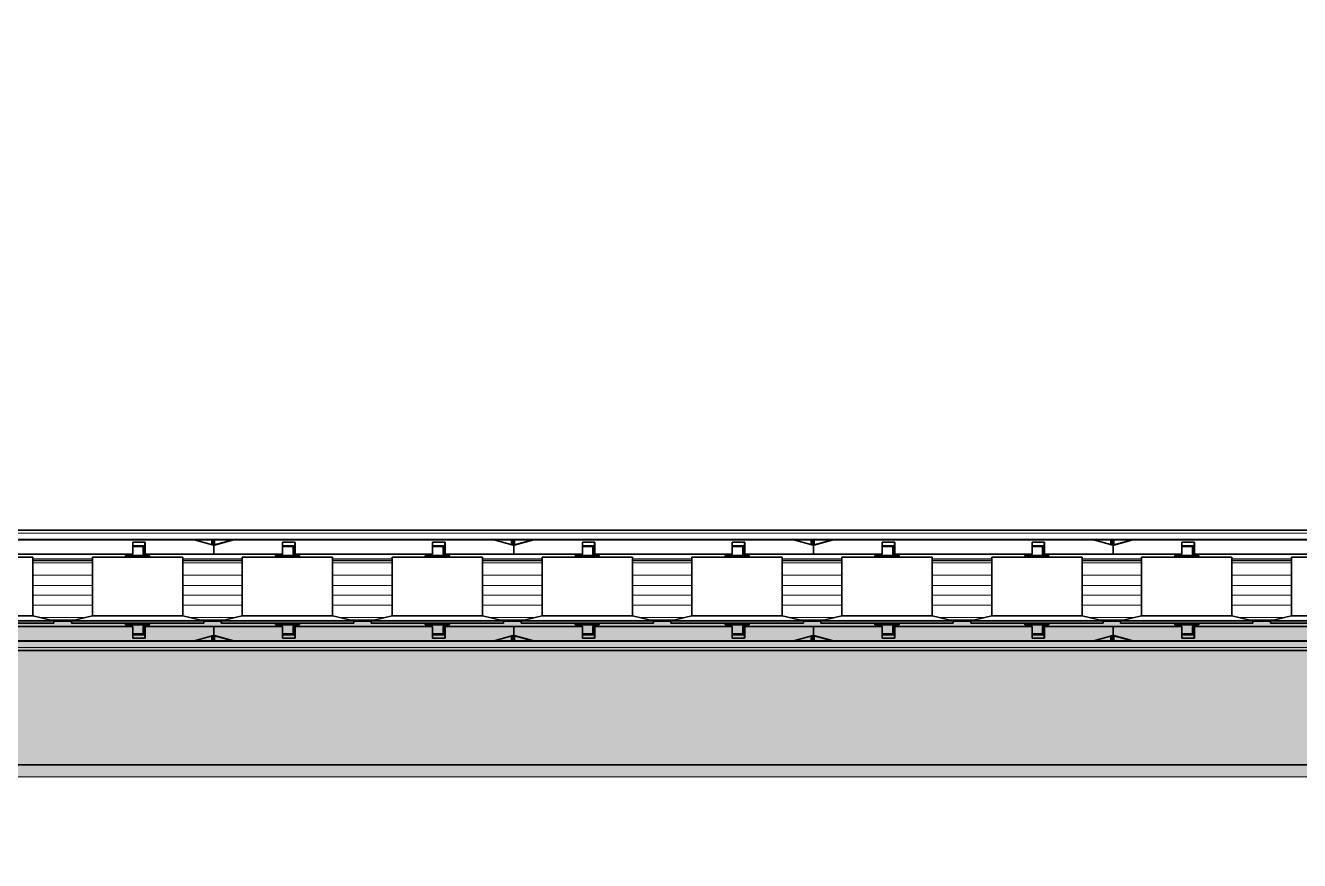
# Model space of a CAD drawing. Header units: inches. Extents: x 185496 to 352137, y 107182 to 179410.
# Drawn here: x 237444.5 to 237867.9, y 165367.6 to 165645.3 of the extents above; entities that cross this region are included whole.
import ezdxf

# ---------------------------------------------------------------- set-up
doc = ezdxf.new("R2010")
doc.units = ezdxf.units.IN
doc.header["$MEASUREMENT"] = 0
doc.linetypes.add('DASH', pattern=[0.35, 0.25, -0.1])
doc.layers.add('DIM', color=2, linetype='Continuous')
doc.layers.add('ZSX', color=4, linetype='Continuous')

# ---------------------------------------------------------------- blocks, each defined once
blk = doc.blocks.new('生产区')
at = {"layer": 'ZSX', "color": 0, "const_width": 0.35, "elevation": -1257.5994}
blk.add_lwpolyline([(120630.4528, 1544.4298), (120678.1725, 1544.4298)], dxfattribs=at)
blk = doc.blocks.new('liaojia')
at = {"color": 7, "lineweight": 35}
for p, q in [((800063.27, -279446.99), (800063.27, -280642.43)), ((800063.27, -279449.31), (800063.27, -280642.59)), ((800066.47, -279446.92), (800066.47, -280642.36)), ((800141.27, -280708.72), (800141.27, -279448.77)), ((800103.27, -279464.13), (800103.27, -280642.43))]:
    blk.add_line(p, q, dxfattribs=at)
at = {"color": 7, "lineweight": 13}
for p, q in [((800064.27, -279446.91), (800064.27, -280642.34)), ((800066.27, -279446.91), (800066.27, -280642.34)), ((800145.27, -280708.72), (800145.27, -279448.77)), ((800100.27, -279465.13), (800100.27, -280642.34)), ((800102.27, -279465.13), (800102.27, -280642.34))]:
    blk.add_line(p, q, dxfattribs=at)
at = {"color": 7, "lineweight": 35, "ltscale": 0.212965}
for p, q in [((800066.47, -279952.22), (800066.47, -280037.41)), ((800100.07, -280037.41), (800100.07, -279952.22)), ((800066.47, -280051.84), (800066.47, -280137.03)), ((800100.07, -280137.03), (800100.07, -280051.84)), ((800066.47, -280151.46), (800066.47, -280236.65)), ((800100.07, -280236.65), (800100.07, -280151.46)), ((800066.47, -280251.08), (800066.47, -280336.27)), ((800100.07, -280336.27), (800100.07, -280251.08)), ((800066.47, -280350.7), (800066.47, -280435.89)), ((800100.07, -280435.89), (800100.07, -280350.7))]:
    blk.add_line(p, q, dxfattribs=at)
at = {"color": 7, "lineweight": 35, "ltscale": 0.040768}
for p, q in [((800072.27, -279985.39), (800072.27, -279969.08)), ((800091.73, -279985.39), (800091.73, -279969.08)), ((800072.27, -280035.2), (800072.27, -280018.89)), ((800091.73, -280035.2), (800091.73, -280018.89)), ((800072.27, -280085.01), (800072.27, -280068.7)), ((800091.73, -280085.01), (800091.73, -280068.7)), ((800072.27, -280134.82), (800072.27, -280118.51)), ((800091.73, -280134.82), (800091.73, -280118.51)), ((800072.27, -280168.32), (800072.27, -280184.63)), ((800091.73, -280184.63), (800091.73, -280168.32)), ((800072.27, -280218.13), (800072.27, -280234.44)), ((800091.73, -280234.44), (800091.73, -280218.13)), ((800072.27, -280267.94), (800072.27, -280284.25)), ((800091.73, -280284.25), (800091.73, -280267.94)), ((800072.27, -280317.75), (800072.27, -280334.06)), ((800091.73, -280334.06), (800091.73, -280317.75)), ((800072.27, -280367.56), (800072.27, -280383.87)), ((800091.73, -280383.87), (800091.73, -280367.56))]:
    blk.add_line(p, q, dxfattribs=at)
at = {"color": 7, "lineweight": 35, "ltscale": 0.059793}
for p, q in [((800093.47, -279992.39), (800093.47, -279968.47)), ((800094.27, -279992.39), (800094.27, -279968.47)), ((800093.47, -280092.01), (800093.47, -280068.09)), ((800094.27, -280092.01), (800094.27, -280068.09)), ((800093.47, -280191.63), (800093.47, -280167.71)), ((800094.27, -280191.63), (800094.27, -280167.71)), ((800093.47, -280291.25), (800093.47, -280267.33)), ((800094.27, -280291.25), (800094.27, -280267.33)), ((800093.47, -280390.87), (800093.47, -280366.95)), ((800094.27, -280390.87), (800094.27, -280366.95))]:
    blk.add_line(p, q, dxfattribs=at)
at = {"color": 7, "lineweight": 35, "ltscale": 0.114064}
for p, q in [((800071.27, -279972), (800071.27, -280017.63)), ((800095.27, -280017.63), (800095.27, -279972)), ((800071.27, -280071.62), (800071.27, -280117.25)), ((800095.27, -280117.25), (800095.27, -280071.62)), ((800071.27, -280171.24), (800071.27, -280216.87)), ((800095.27, -280216.87), (800095.27, -280171.24)), ((800071.27, -280270.86), (800071.27, -280316.49)), ((800095.27, -280316.49), (800095.27, -280270.86)), ((800071.27, -280370.48), (800071.27, -280416.11)), ((800095.27, -280416.11), (800095.27, -280370.48))]:
    blk.add_line(p, q, dxfattribs=at)
at = {"color": 7, "lineweight": 35, "ltscale": 0.048637}
for p, q in [((800091.73, -279985.39), (800072.27, -279985.39)), ((800091.73, -280005.2), (800072.27, -280005.2)), ((800091.73, -280035.2), (800072.27, -280035.2)), ((800091.73, -280055.01), (800072.27, -280055.01)), ((800091.73, -280085.01), (800072.27, -280085.01)), ((800091.73, -280104.82), (800072.27, -280104.82)), ((800091.73, -280134.82), (800072.27, -280134.82)), ((800091.73, -280154.63), (800072.27, -280154.63)), ((800091.73, -280184.63), (800072.27, -280184.63)), ((800091.73, -280204.44), (800072.27, -280204.44)), ((800091.73, -280234.44), (800072.27, -280234.44)), ((800091.73, -280254.25), (800072.27, -280254.25)), ((800091.73, -280284.25), (800072.27, -280284.25)), ((800091.73, -280304.06), (800072.27, -280304.06)), ((800091.73, -280334.06), (800072.27, -280334.06)), ((800091.73, -280353.87), (800072.27, -280353.87)), ((800091.73, -280383.87), (800072.27, -280383.87)), ((800091.73, -280403.67), (800072.27, -280403.67))]:
    blk.add_line(p, q, dxfattribs=at)
at = {"color": 7, "lineweight": 13, "ltscale": 0.049524}
for p, q in [((800072.87, -279985.39), (800072.87, -280005.2)), ((800074.19, -279985.39), (800074.19, -280005.2)), ((800078.31, -279985.39), (800078.31, -280005.2)), ((800081.67, -279985.39), (800081.67, -280005.2)), ((800084.88, -279985.39), (800084.88, -280005.2)), ((800088.24, -279985.39), (800088.24, -280005.2)), ((800072.87, -280035.2), (800072.87, -280055.01)), ((800074.19, -280035.2), (800074.19, -280055.01)), ((800078.31, -280035.2), (800078.31, -280055.01)), ((800081.67, -280035.2), (800081.67, -280055.01)), ((800084.88, -280035.2), (800084.88, -280055.01)), ((800088.24, -280035.2), (800088.24, -280055.01)), ((800072.87, -280085.01), (800072.87, -280104.82)), ((800074.19, -280085.01), (800074.19, -280104.82)), ((800078.31, -280085.01), (800078.31, -280104.82)), ((800081.67, -280085.01), (800081.67, -280104.82)), ((800084.88, -280085.01), (800084.88, -280104.82)), ((800088.24, -280085.01), (800088.24, -280104.82)), ((800072.87, -280134.82), (800072.87, -280154.63)), ((800074.19, -280134.82), (800074.19, -280154.63)), ((800078.31, -280134.82), (800078.31, -280154.63)), ((800081.67, -280134.82), (800081.67, -280154.63)), ((800084.88, -280134.82), (800084.88, -280154.63)), ((800088.24, -280134.82), (800088.24, -280154.63)), ((800072.87, -280184.63), (800072.87, -280204.44)), ((800074.19, -280184.63), (800074.19, -280204.44)), ((800078.31, -280184.63), (800078.31, -280204.44)), ((800081.67, -280184.63), (800081.67, -280204.44)), ((800084.88, -280184.63), (800084.88, -280204.44)), ((800088.24, -280184.63), (800088.24, -280204.44)), ((800072.87, -280234.44), (800072.87, -280254.25)), ((800074.19, -280234.44), (800074.19, -280254.25)), ((800078.31, -280234.44), (800078.31, -280254.25)), ((800081.67, -280234.44), (800081.67, -280254.25)), ((800084.88, -280234.44), (800084.88, -280254.25)), ((800088.24, -280234.44), (800088.24, -280254.25)), ((800072.87, -280284.25), (800072.87, -280304.06)), ((800074.19, -280284.25), (800074.19, -280304.06)), ((800078.31, -280284.25), (800078.31, -280304.06)), ((800081.67, -280284.25), (800081.67, -280304.06)), ((800084.88, -280284.25), (800084.88, -280304.06)), ((800088.24, -280284.25), (800088.24, -280304.06)), ((800072.87, -280334.06), (800072.87, -280353.87)), ((800074.19, -280334.06), (800074.19, -280353.87)), ((800078.31, -280334.06), (800078.31, -280353.87)), ((800081.67, -280334.06), (800081.67, -280353.87)), ((800084.88, -280334.06), (800084.88, -280353.87)), ((800088.24, -280334.06), (800088.24, -280353.87)), ((800072.87, -280383.87), (800072.87, -280403.67)), ((800074.19, -280383.87), (800074.19, -280403.67)), ((800078.31, -280383.87), (800078.31, -280403.67)), ((800081.67, -280383.87), (800081.67, -280403.67)), ((800084.88, -280383.87), (800084.88, -280403.67)), ((800088.24, -280383.87), (800088.24, -280403.67))]:
    blk.add_line(p, q, dxfattribs=at)
at = {"color": 7, "lineweight": 35, "ltscale": 0.049524}
for p, q in [((800073.37, -279985.39), (800073.37, -280005.2)), ((800073.37, -280035.2), (800073.37, -280055.01)), ((800073.37, -280085.01), (800073.37, -280104.82)), ((800073.37, -280134.82), (800073.37, -280154.63)), ((800073.37, -280184.63), (800073.37, -280204.44)), ((800073.37, -280234.44), (800073.37, -280254.25)), ((800073.37, -280284.25), (800073.37, -280304.06)), ((800073.37, -280334.06), (800073.37, -280353.87)), ((800073.37, -280383.87), (800073.37, -280403.67))]:
    blk.add_line(p, q, dxfattribs=at)
at = {"color": 7, "lineweight": 35, "ltscale": 0.018036}
for p, q in [((800091.73, -279985.39), (800093.47, -279992.39)), ((800091.73, -280005.2), (800093.47, -279998.2)), ((800091.73, -280035.2), (800093.47, -280042.2)), ((800091.73, -280055.01), (800093.47, -280048.01)), ((800091.73, -280085.01), (800093.47, -280092.01)), ((800091.73, -280104.82), (800093.47, -280097.82)), ((800091.73, -280134.82), (800093.47, -280141.82)), ((800091.73, -280154.63), (800093.47, -280147.63)), ((800091.73, -280184.63), (800093.47, -280191.63)), ((800091.73, -280204.44), (800093.47, -280197.44)), ((800091.73, -280234.44), (800093.47, -280241.44)), ((800091.73, -280254.25), (800093.47, -280247.25)), ((800091.73, -280284.25), (800093.47, -280291.25)), ((800091.73, -280304.06), (800093.47, -280297.06)), ((800091.73, -280334.06), (800093.47, -280341.06)), ((800091.73, -280353.87), (800093.47, -280346.87)), ((800091.73, -280383.87), (800093.47, -280390.87)), ((800091.73, -280403.67), (800093.47, -280396.67))]:
    blk.add_line(p, q, dxfattribs=at)
at = {"color": 7, "lineweight": 13, "ltscale": 0.036825}
for p, q in [((800092.36, -279987.93), (800092.36, -280002.66)), ((800092.36, -280037.74), (800092.36, -280052.47)), ((800092.36, -280087.55), (800092.36, -280102.28)), ((800092.36, -280137.36), (800092.36, -280152.09)), ((800092.36, -280187.17), (800092.36, -280201.9)), ((800092.36, -280236.98), (800092.36, -280251.71)), ((800092.36, -280286.79), (800092.36, -280301.52)), ((800092.36, -280336.6), (800092.36, -280351.33)), ((800092.36, -280386.4), (800092.36, -280401.13))]:
    blk.add_line(p, q, dxfattribs=at)
at = {"color": 7, "lineweight": 35, "ltscale": 0.020541}
for p, q in [((800093.17, -279991.18), (800093.17, -279999.4)), ((800093.17, -280040.99), (800093.17, -280049.21)), ((800093.17, -280090.8), (800093.17, -280099.02)), ((800093.17, -280140.61), (800093.17, -280148.83)), ((800093.17, -280190.42), (800093.17, -280198.64)), ((800093.17, -280240.23), (800093.17, -280248.45)), ((800093.17, -280290.04), (800093.17, -280298.26)), ((800093.17, -280339.85), (800093.17, -280348.07)), ((800093.17, -280389.66), (800093.17, -280397.88))]:
    blk.add_line(p, q, dxfattribs=at)
at = {"color": 7, "lineweight": 35, "ltscale": 0.002}
for p, q in [((800094.27, -279992.39), (800093.47, -279992.39)), ((800094.27, -279998.2), (800093.47, -279998.2)), ((800094.27, -280042.2), (800093.47, -280042.2)), ((800094.27, -280048.01), (800093.47, -280048.01)), ((800094.27, -280092.01), (800093.47, -280092.01)), ((800094.27, -280097.82), (800093.47, -280097.82)), ((800094.27, -280141.82), (800093.47, -280141.82)), ((800094.27, -280147.63), (800093.47, -280147.63)), ((800094.27, -280191.63), (800093.47, -280191.63)), ((800094.27, -280197.44), (800093.47, -280197.44)), ((800094.27, -280241.44), (800093.47, -280241.44)), ((800094.27, -280247.25), (800093.47, -280247.25)), ((800094.27, -280291.25), (800093.47, -280291.25)), ((800094.27, -280297.06), (800093.47, -280297.06)), ((800094.27, -280341.06), (800093.47, -280341.06)), ((800094.27, -280346.87), (800093.47, -280346.87)), ((800094.27, -280390.87), (800093.47, -280390.87)), ((800094.27, -280396.67), (800093.47, -280396.67))]:
    blk.add_line(p, q, dxfattribs=at)
at = {"color": 7, "lineweight": 13, "ltscale": 0.014524}
for p, q in [((800093.67, -279992.39), (800093.67, -279998.2)), ((800093.67, -280042.2), (800093.67, -280048.01)), ((800093.67, -280092.01), (800093.67, -280097.82)), ((800093.67, -280141.82), (800093.67, -280147.63)), ((800093.67, -280191.63), (800093.67, -280197.44)), ((800093.67, -280241.44), (800093.67, -280247.25)), ((800093.67, -280291.25), (800093.67, -280297.06)), ((800093.67, -280341.06), (800093.67, -280346.87)), ((800093.67, -280390.87), (800093.67, -280396.67))]:
    blk.add_line(p, q, dxfattribs=at)
at = {"color": 7, "lineweight": 35, "ltscale": 0.050206}
for p, q in [((800093.47, -280018.28), (800093.47, -279998.2)), ((800094.27, -280018.28), (800094.27, -279998.2)), ((800093.47, -280117.9), (800093.47, -280097.82)), ((800094.27, -280117.9), (800094.27, -280097.82)), ((800093.47, -280217.52), (800093.47, -280197.44)), ((800094.27, -280217.52), (800094.27, -280197.44)), ((800093.47, -280317.14), (800093.47, -280297.06)), ((800094.27, -280317.14), (800094.27, -280297.06)), ((800093.47, -280416.76), (800093.47, -280396.67)), ((800094.27, -280416.76), (800094.27, -280396.67))]:
    blk.add_line(p, q, dxfattribs=at)
at = {"color": 7, "lineweight": 35, "ltscale": 0.034232}
for p, q in [((800072.27, -280005.2), (800072.27, -280018.89)), ((800091.73, -280018.89), (800091.73, -280005.2)), ((800072.27, -280055.01), (800072.27, -280068.7)), ((800091.73, -280068.7), (800091.73, -280055.01)), ((800072.27, -280104.82), (800072.27, -280118.51)), ((800091.73, -280118.51), (800091.73, -280104.82)), ((800072.27, -280154.63), (800072.27, -280168.32)), ((800091.73, -280168.32), (800091.73, -280154.63)), ((800072.27, -280204.44), (800072.27, -280218.13)), ((800091.73, -280218.13), (800091.73, -280204.44)), ((800072.27, -280254.25), (800072.27, -280267.94)), ((800091.73, -280267.94), (800091.73, -280254.25)), ((800072.27, -280304.06), (800072.27, -280317.75)), ((800091.73, -280317.75), (800091.73, -280304.06)), ((800072.27, -280353.87), (800072.27, -280367.56)), ((800091.73, -280367.56), (800091.73, -280353.87)), ((800072.27, -280403.67), (800072.27, -280417.37)), ((800091.73, -280417.37), (800091.73, -280403.67))]:
    blk.add_line(p, q, dxfattribs=at)
at = {"color": 7, "lineweight": 35, "ltscale": 0.009129}
for p, q in [((800071.77, -280016.2), (800071.77, -280019.85)), ((800094.77, -280019.85), (800094.77, -280016.2)), ((800071.77, -280215.44), (800071.77, -280219.09)), ((800094.77, -280219.09), (800094.77, -280215.44)), ((800071.77, -280315.06), (800071.77, -280318.71)), ((800094.77, -280318.71), (800094.77, -280315.06))]:
    blk.add_line(p, q, dxfattribs=at)
at = {"color": 7, "lineweight": 35, "ltscale": 0.00125}
for p, q in [((800072.27, -280016.2), (800071.77, -280016.2)), ((800094.77, -280016.2), (800094.27, -280016.2)), ((800071.77, -280018.2), (800071.27, -280018.2)), ((800095.27, -280018.2), (800094.77, -280018.2)), ((800071.77, -280022.2), (800071.27, -280022.2)), ((800072.27, -280024.2), (800071.77, -280024.2)), ((800094.77, -280024.2), (800094.27, -280024.2)), ((800095.27, -280022.2), (800094.77, -280022.2)), ((800072.27, -280066.01), (800071.77, -280066.01)), ((800094.77, -280066.01), (800094.27, -280066.01)), ((800071.77, -280068.01), (800071.27, -280068.01)), ((800095.27, -280068.01), (800094.77, -280068.01)), ((800071.77, -280072.01), (800071.27, -280072.01)), ((800072.27, -280074.01), (800071.77, -280074.01)), ((800094.77, -280074.01), (800094.27, -280074.01)), ((800095.27, -280072.01), (800094.77, -280072.01)), ((800071.77, -280117.82), (800071.27, -280117.82)), ((800072.27, -280115.82), (800071.77, -280115.82)), ((800094.77, -280115.82), (800094.27, -280115.82)), ((800095.27, -280117.82), (800094.77, -280117.82)), ((800071.77, -280121.82), (800071.27, -280121.82)), ((800095.27, -280121.82), (800094.77, -280121.82)), ((800072.27, -280123.82), (800071.77, -280123.82)), ((800094.77, -280123.82), (800094.27, -280123.82)), ((800071.77, -280167.63), (800071.27, -280167.63)), ((800072.27, -280165.63), (800071.77, -280165.63)), ((800094.77, -280165.63), (800094.27, -280165.63)), ((800095.27, -280167.63), (800094.77, -280167.63)), ((800071.77, -280171.63), (800071.27, -280171.63)), ((800095.27, -280171.63), (800094.77, -280171.63)), ((800072.27, -280173.63), (800071.77, -280173.63)), ((800094.77, -280173.63), (800094.27, -280173.63)), ((800072.27, -280215.44), (800071.77, -280215.44)), ((800094.77, -280215.44), (800094.27, -280215.44)), ((800071.77, -280217.44), (800071.27, -280217.44)), ((800095.27, -280217.44), (800094.77, -280217.44)), ((800071.77, -280221.44), (800071.27, -280221.44)), ((800072.27, -280223.44), (800071.77, -280223.44)), ((800094.77, -280223.44), (800094.27, -280223.44)), ((800095.27, -280221.44), (800094.77, -280221.44)), ((800072.27, -280265.25), (800071.77, -280265.25)), ((800094.77, -280265.25), (800094.27, -280265.25)), ((800071.77, -280267.25), (800071.27, -280267.25)), ((800095.27, -280267.25), (800094.77, -280267.25)), ((800071.77, -280271.25), (800071.27, -280271.25)), ((800072.27, -280273.25), (800071.77, -280273.25)), ((800094.77, -280273.25), (800094.27, -280273.25)), ((800095.27, -280271.25), (800094.77, -280271.25)), ((800071.77, -280317.06), (800071.27, -280317.06)), ((800072.27, -280315.06), (800071.77, -280315.06)), ((800094.77, -280315.06), (800094.27, -280315.06)), ((800095.27, -280317.06), (800094.77, -280317.06)), ((800071.77, -280321.06), (800071.27, -280321.06)), ((800095.27, -280321.06), (800094.77, -280321.06)), ((800072.27, -280323.06), (800071.77, -280323.06)), ((800094.77, -280323.06), (800094.27, -280323.06)), ((800071.77, -280366.87), (800071.27, -280366.87)), ((800072.27, -280364.87), (800071.77, -280364.87)), ((800094.77, -280364.87), (800094.27, -280364.87)), ((800095.27, -280366.87), (800094.77, -280366.87)), ((800071.77, -280370.87), (800071.27, -280370.87)), ((800095.27, -280370.87), (800094.77, -280370.87)), ((800072.27, -280372.87), (800071.77, -280372.87)), ((800094.77, -280372.87), (800094.27, -280372.87))]:
    blk.add_line(p, q, dxfattribs=at)
at = {"color": 7, "lineweight": 35, "ltscale": 0.01046}
for p, q in [((800067.31, -280021.81), (800067.31, -280017.63)), ((800099.24, -280017.63), (800099.24, -280021.81)), ((800067.31, -280071.62), (800067.31, -280067.44)), ((800099.24, -280067.44), (800099.24, -280071.62)), ((800067.31, -280121.43), (800067.31, -280117.25)), ((800099.24, -280117.25), (800099.24, -280121.43)), ((800067.31, -280171.24), (800067.31, -280167.06)), ((800099.24, -280167.06), (800099.24, -280171.24)), ((800067.31, -280221.05), (800067.31, -280216.87)), ((800099.24, -280216.87), (800099.24, -280221.05)), ((800067.31, -280270.86), (800067.31, -280266.68)), ((800099.24, -280266.68), (800099.24, -280270.86)), ((800067.31, -280320.67), (800067.31, -280316.49)), ((800099.24, -280316.49), (800099.24, -280320.67)), ((800067.31, -280370.48), (800067.31, -280366.3)), ((800099.24, -280366.3), (800099.24, -280370.48))]:
    blk.add_line(p, q, dxfattribs=at)
at = {"color": 7, "lineweight": 35, "ltscale": 0.009914}
for p, q in [((800067.31, -280017.63), (800071.27, -280017.63)), ((800095.27, -280017.63), (800099.24, -280017.63)), ((800071.27, -280021.81), (800067.31, -280021.81)), ((800099.24, -280021.81), (800095.27, -280021.81)), ((800067.31, -280067.44), (800071.27, -280067.44)), ((800095.27, -280067.44), (800099.24, -280067.44)), ((800071.27, -280071.62), (800067.31, -280071.62)), ((800099.24, -280071.62), (800095.27, -280071.62)), ((800067.31, -280117.25), (800071.27, -280117.25)), ((800095.27, -280117.25), (800099.24, -280117.25)), ((800071.27, -280121.43), (800067.31, -280121.43)), ((800099.24, -280121.43), (800095.27, -280121.43)), ((800067.31, -280167.06), (800071.27, -280167.06)), ((800095.27, -280167.06), (800099.24, -280167.06)), ((800071.27, -280171.24), (800067.31, -280171.24)), ((800099.24, -280171.24), (800095.27, -280171.24)), ((800067.31, -280216.87), (800071.27, -280216.87)), ((800095.27, -280216.87), (800099.24, -280216.87)), ((800071.27, -280221.05), (800067.31, -280221.05)), ((800099.24, -280221.05), (800095.27, -280221.05)), ((800067.31, -280266.68), (800071.27, -280266.68)), ((800095.27, -280266.68), (800099.24, -280266.68)), ((800071.27, -280270.86), (800067.31, -280270.86)), ((800099.24, -280270.86), (800095.27, -280270.86)), ((800067.31, -280316.49), (800071.27, -280316.49)), ((800095.27, -280316.49), (800099.24, -280316.49)), ((800071.27, -280320.67), (800067.31, -280320.67)), ((800099.24, -280320.67), (800095.27, -280320.67)), ((800067.31, -280366.3), (800071.27, -280366.3)), ((800095.27, -280366.3), (800099.24, -280366.3)), ((800071.27, -280370.48), (800067.31, -280370.48)), ((800099.24, -280370.48), (800095.27, -280370.48))]:
    blk.add_line(p, q, dxfattribs=at)
at = {"color": 7, "lineweight": 35, "ltscale": 0.002965}
for p, q in [((800068.47, -280017.85), (800067.31, -280017.63)), ((800099.24, -280017.63), (800098.07, -280017.85)), ((800068.47, -280067.66), (800067.31, -280067.44)), ((800099.24, -280067.44), (800098.07, -280067.66)), ((800068.47, -280117.47), (800067.31, -280117.25)), ((800099.24, -280117.25), (800098.07, -280117.47)), ((800068.47, -280167.28), (800067.31, -280167.06)), ((800099.24, -280167.06), (800098.07, -280167.28)), ((800068.47, -280217.09), (800067.31, -280216.87)), ((800099.24, -280216.87), (800098.07, -280217.09)), ((800068.47, -280266.9), (800067.31, -280266.68)), ((800099.24, -280266.68), (800098.07, -280266.9)), ((800068.47, -280316.71), (800067.31, -280316.49)), ((800099.24, -280316.49), (800098.07, -280316.71)), ((800068.47, -280366.52), (800067.31, -280366.3)), ((800099.24, -280366.3), (800098.07, -280366.52))]:
    blk.add_line(p, q, dxfattribs=at)
at = {"color": 7, "lineweight": 35, "ltscale": 0.007}
for p, q in [((800068.47, -280017.85), (800071.27, -280017.85)), ((800098.07, -280017.85), (800095.27, -280017.85)), ((800068.47, -280067.66), (800071.27, -280067.66)), ((800095.27, -280067.66), (800098.07, -280067.66)), ((800068.47, -280117.47), (800071.27, -280117.47)), ((800098.07, -280117.47), (800095.27, -280117.47)), ((800068.47, -280167.28), (800071.27, -280167.28)), ((800095.27, -280167.28), (800098.07, -280167.28)), ((800068.47, -280217.09), (800071.27, -280217.09)), ((800098.07, -280217.09), (800095.27, -280217.09)), ((800068.47, -280266.9), (800071.27, -280266.9)), ((800095.27, -280266.9), (800098.07, -280266.9)), ((800068.47, -280316.71), (800071.27, -280316.71)), ((800098.07, -280316.71), (800095.27, -280316.71)), ((800068.47, -280366.52), (800071.27, -280366.52)), ((800095.27, -280366.52), (800098.07, -280366.52))]:
    blk.add_line(p, q, dxfattribs=at)
at = {"color": 7, "lineweight": 35, "ltscale": 0.009915}
for p, q in [((800068.47, -280021.81), (800068.47, -280017.85)), ((800098.07, -280017.85), (800098.07, -280021.81)), ((800068.47, -280067.66), (800068.47, -280071.62)), ((800098.07, -280071.62), (800098.07, -280067.66)), ((800068.47, -280121.43), (800068.47, -280117.47)), ((800098.07, -280117.47), (800098.07, -280121.43)), ((800068.47, -280167.28), (800068.47, -280171.24)), ((800098.07, -280171.24), (800098.07, -280167.28)), ((800068.47, -280221.05), (800068.47, -280217.09)), ((800098.07, -280217.09), (800098.07, -280221.05)), ((800068.47, -280266.9), (800068.47, -280270.86)), ((800098.07, -280270.86), (800098.07, -280266.9)), ((800068.47, -280320.67), (800068.47, -280316.71)), ((800098.07, -280316.71), (800098.07, -280320.67)), ((800068.47, -280366.52), (800068.47, -280370.48)), ((800098.07, -280370.48), (800098.07, -280366.52))]:
    blk.add_line(p, q, dxfattribs=at)
at = {"color": 7, "lineweight": 35, "ltscale": 0.000749969}
for p, q in [((800068.47, -280018.31), (800068.77, -280018.31)), ((800097.77, -280018.31), (800098.07, -280018.31)), ((800068.77, -280068.12), (800068.47, -280068.12)), ((800097.77, -280068.12), (800098.07, -280068.12)), ((800068.47, -280117.93), (800068.77, -280117.93)), ((800097.77, -280117.93), (800098.07, -280117.93)), ((800068.77, -280167.74), (800068.47, -280167.74)), ((800097.77, -280167.74), (800098.07, -280167.74)), ((800068.47, -280217.55), (800068.77, -280217.55)), ((800097.77, -280217.55), (800098.07, -280217.55)), ((800068.77, -280267.36), (800068.47, -280267.36)), ((800097.77, -280267.36), (800098.07, -280267.36)), ((800068.47, -280317.17), (800068.77, -280317.17)), ((800097.77, -280317.17), (800098.07, -280317.17)), ((800068.77, -280366.98), (800068.47, -280366.98)), ((800097.77, -280366.98), (800098.07, -280366.98))]:
    blk.add_line(p, q, dxfattribs=at)
at = {"color": 7, "lineweight": 35, "ltscale": 0.00625}
for p, q in [((800071.27, -280018.31), (800068.77, -280018.31)), ((800097.77, -280018.31), (800095.27, -280018.31)), ((800071.27, -280068.12), (800068.77, -280068.12)), ((800097.77, -280068.12), (800095.27, -280068.12)), ((800071.27, -280117.93), (800068.77, -280117.93)), ((800097.77, -280117.93), (800095.27, -280117.93)), ((800071.27, -280167.74), (800068.77, -280167.74)), ((800097.77, -280167.74), (800095.27, -280167.74)), ((800071.27, -280217.55), (800068.77, -280217.55)), ((800097.77, -280217.55), (800095.27, -280217.55)), ((800071.27, -280267.36), (800068.77, -280267.36)), ((800097.77, -280267.36), (800095.27, -280267.36)), ((800071.27, -280317.17), (800068.77, -280317.17)), ((800097.77, -280317.17), (800095.27, -280317.17)), ((800071.27, -280366.98), (800068.77, -280366.98)), ((800097.77, -280366.98), (800095.27, -280366.98))]:
    blk.add_line(p, q, dxfattribs=at)
at = {"color": 7, "lineweight": 35, "ltscale": 0.004289}
for p, q in [((800068.77, -280020.02), (800068.77, -280018.31)), ((800097.77, -280018.31), (800097.77, -280020.02)), ((800068.77, -280069.83), (800068.77, -280068.12)), ((800097.77, -280068.12), (800097.77, -280069.83)), ((800068.77, -280119.64), (800068.77, -280117.93)), ((800097.77, -280117.93), (800097.77, -280119.64)), ((800068.77, -280169.45), (800068.77, -280167.74)), ((800097.77, -280167.74), (800097.77, -280169.45)), ((800068.77, -280219.26), (800068.77, -280217.55)), ((800097.77, -280217.55), (800097.77, -280219.26)), ((800068.77, -280269.07), (800068.77, -280267.36)), ((800097.77, -280267.36), (800097.77, -280269.07)), ((800068.77, -280318.88), (800068.77, -280317.17)), ((800097.77, -280317.17), (800097.77, -280318.88)), ((800068.77, -280368.69), (800068.77, -280366.98)), ((800097.77, -280366.98), (800097.77, -280368.69))]:
    blk.add_line(p, q, dxfattribs=at)
at = {"color": 7, "lineweight": 35, "ltscale": 0.004478}
for p, q in [((800068.77, -280021.81), (800068.77, -280020.02)), ((800097.77, -280020.02), (800097.77, -280021.81)), ((800068.77, -280071.62), (800068.77, -280069.83)), ((800097.77, -280069.83), (800097.77, -280071.62)), ((800068.77, -280121.43), (800068.77, -280119.64)), ((800097.77, -280119.64), (800097.77, -280121.43)), ((800068.77, -280171.24), (800068.77, -280169.45)), ((800097.77, -280169.45), (800097.77, -280171.24)), ((800068.77, -280221.05), (800068.77, -280219.26)), ((800097.77, -280219.26), (800097.77, -280221.05)), ((800068.77, -280270.86), (800068.77, -280269.07)), ((800097.77, -280269.07), (800097.77, -280270.86)), ((800068.77, -280320.67), (800068.77, -280318.88)), ((800097.77, -280318.88), (800097.77, -280320.67)), ((800068.77, -280370.48), (800068.77, -280368.69)), ((800097.77, -280368.69), (800097.77, -280370.48))]:
    blk.add_line(p, q, dxfattribs=at)
at = {"color": 7, "lineweight": 35, "ltscale": 0.00055542}
for p, q in [((800071.27, -280017.63), (800071.27, -280017.85)), ((800095.27, -280017.85), (800095.27, -280017.63)), ((800071.27, -280067.44), (800071.27, -280067.66)), ((800095.27, -280067.66), (800095.27, -280067.44)), ((800071.27, -280167.06), (800071.27, -280167.28)), ((800095.27, -280167.28), (800095.27, -280167.06)), ((800071.27, -280216.87), (800071.27, -280217.09)), ((800095.27, -280217.09), (800095.27, -280216.87)), ((800071.27, -280366.3), (800071.27, -280366.52)), ((800095.27, -280366.52), (800095.27, -280366.3))]:
    blk.add_line(p, q, dxfattribs=at)
at = {"color": 7, "lineweight": 35, "ltscale": 0.001138}
for p, q in [((800071.27, -280017.85), (800071.27, -280018.31)), ((800095.27, -280018.31), (800095.27, -280017.85)), ((800071.27, -280067.66), (800071.27, -280068.12)), ((800095.27, -280068.12), (800095.27, -280067.66)), ((800071.27, -280117.47), (800071.27, -280117.93)), ((800095.27, -280117.93), (800095.27, -280117.47)), ((800071.27, -280167.28), (800071.27, -280167.74)), ((800095.27, -280167.74), (800095.27, -280167.28)), ((800071.27, -280217.09), (800071.27, -280217.55)), ((800095.27, -280217.55), (800095.27, -280217.09)), ((800071.27, -280266.9), (800071.27, -280267.36)), ((800095.27, -280267.36), (800095.27, -280266.9)), ((800071.27, -280316.71), (800071.27, -280317.17)), ((800095.27, -280317.17), (800095.27, -280316.71)), ((800071.27, -280366.52), (800071.27, -280366.98)), ((800095.27, -280366.98), (800095.27, -280366.52))]:
    blk.add_line(p, q, dxfattribs=at)
at = {"color": 7, "lineweight": 35, "ltscale": 0.010872}
for p, q in [((800071.77, -280019.85), (800071.77, -280024.2)), ((800094.77, -280024.2), (800094.77, -280019.85)), ((800071.77, -280074.01), (800071.77, -280069.66)), ((800094.77, -280069.66), (800094.77, -280074.01)), ((800071.77, -280119.47), (800071.77, -280123.82)), ((800094.77, -280123.82), (800094.77, -280119.47)), ((800071.77, -280173.63), (800071.77, -280169.28)), ((800094.77, -280169.28), (800094.77, -280173.63)), ((800071.77, -280219.09), (800071.77, -280223.44)), ((800094.77, -280223.44), (800094.77, -280219.09)), ((800071.77, -280273.25), (800071.77, -280268.9)), ((800094.77, -280268.9), (800094.77, -280273.25)), ((800071.77, -280318.71), (800071.77, -280323.06)), ((800094.77, -280323.06), (800094.77, -280318.71)), ((800071.77, -280372.87), (800071.77, -280368.52)), ((800094.77, -280368.52), (800094.77, -280372.87))]:
    blk.add_line(p, q, dxfattribs=at)
at = {"color": 7, "lineweight": 35, "ltscale": 0.059794}
for p, q in [((800093.47, -280042.2), (800093.47, -280018.28)), ((800094.27, -280042.2), (800094.27, -280018.28)), ((800093.47, -280141.82), (800093.47, -280117.9)), ((800094.27, -280141.82), (800094.27, -280117.9)), ((800093.47, -280241.44), (800093.47, -280217.52)), ((800094.27, -280241.44), (800094.27, -280217.52)), ((800093.47, -280341.06), (800093.47, -280317.14)), ((800094.27, -280341.06), (800094.27, -280317.14))]:
    blk.add_line(p, q, dxfattribs=at)
at = {"color": 7, "lineweight": 35, "ltscale": 0.057032}
for p, q in [((800071.27, -280021.81), (800071.27, -280044.63)), ((800095.27, -280044.63), (800095.27, -280021.81)), ((800071.27, -280044.63), (800071.27, -280067.44)), ((800095.27, -280067.44), (800095.27, -280044.63)), ((800071.27, -280121.43), (800071.27, -280144.25)), ((800095.27, -280144.25), (800095.27, -280121.43)), ((800071.27, -280144.25), (800071.27, -280167.06)), ((800095.27, -280167.06), (800095.27, -280144.25)), ((800071.27, -280221.05), (800071.27, -280243.87)), ((800095.27, -280243.87), (800095.27, -280221.05)), ((800071.27, -280243.87), (800071.27, -280266.68)), ((800095.27, -280266.68), (800095.27, -280243.87)), ((800071.27, -280320.67), (800071.27, -280343.49)), ((800095.27, -280343.49), (800095.27, -280320.67)), ((800071.27, -280343.49), (800071.27, -280366.3)), ((800095.27, -280366.3), (800095.27, -280343.49))]:
    blk.add_line(p, q, dxfattribs=at)
at = {"color": 7, "lineweight": 35, "ltscale": 4.17709e-05}
for p, q in [((800066.47, -280037.41), (800066.47, -280037.43)), ((800066.47, -280236.65), (800066.47, -280236.67)), ((800066.47, -280336.27), (800066.47, -280336.29))]:
    blk.add_line(p, q, dxfattribs=at)
at = {"color": 7, "lineweight": 35, "ltscale": 0.000675583}
for p, q in [((800100.07, -280037.68), (800100.07, -280037.41)), ((800100.07, -280236.92), (800100.07, -280236.65)), ((800100.07, -280336.54), (800100.07, -280336.27))]:
    blk.add_line(p, q, dxfattribs=at)
at = {"color": 7, "lineweight": 35, "ltscale": 0.036052}
for p, q in [((800100.07, -280037.42), (800100.07, -280051.84)), ((800100.07, -280137.04), (800100.07, -280151.46)), ((800100.07, -280236.66), (800100.07, -280251.08)), ((800100.07, -280336.28), (800100.07, -280350.7))]:
    blk.add_line(p, q, dxfattribs=at)
at = {"color": 7, "lineweight": 35, "ltscale": 0.015631}
for p, q in [((800066.61, -280038.44), (800068.23, -280044.48)), ((800098.31, -280044.48), (800099.94, -280038.44)), ((800068.23, -280044.77), (800066.61, -280050.81)), ((800099.94, -280050.81), (800098.31, -280044.77)), ((800066.61, -280138.06), (800068.23, -280144.1)), ((800098.31, -280144.1), (800099.94, -280138.06)), ((800068.23, -280144.39), (800066.61, -280150.43)), ((800099.94, -280150.43), (800098.31, -280144.39)), ((800066.61, -280237.68), (800068.23, -280243.72)), ((800098.31, -280243.72), (800099.94, -280237.68)), ((800068.23, -280244.01), (800066.61, -280250.05)), ((800099.94, -280250.05), (800098.31, -280244.01)), ((800066.61, -280337.3), (800068.23, -280343.34)), ((800098.31, -280343.34), (800099.94, -280337.3)), ((800068.23, -280343.63), (800066.61, -280349.67)), ((800099.94, -280349.67), (800098.31, -280343.63))]:
    blk.add_line(p, q, dxfattribs=at)
at = {"color": 7, "lineweight": 13, "ltscale": 0.000675583}
for p, q in [((800066.61, -280038.71), (800066.61, -280038.44)), ((800099.94, -280038.44), (800099.94, -280038.71))]:
    blk.add_line(p, q, dxfattribs=at)
at = {"color": 7, "lineweight": 35, "ltscale": 0.014723}
for p, q in [((800068.14, -280044.4), (800066.61, -280038.71)), ((800099.94, -280038.71), (800098.41, -280044.4)), ((800068.14, -280144.02), (800066.61, -280138.33)), ((800099.94, -280138.33), (800098.41, -280144.02))]:
    blk.add_line(p, q, dxfattribs=at)
at = {"color": 7, "lineweight": 35, "ltscale": 0.000635438}
for p, q in [((800066.54, -280044.4), (800066.47, -280044.15)), ((800100.07, -280044.15), (800100.01, -280044.4)), ((800066.54, -280144.02), (800066.47, -280143.77)), ((800100.07, -280143.77), (800100.01, -280144.02)), ((800066.47, -280145.26), (800066.54, -280145.01)), ((800100.01, -280145.01), (800100.07, -280145.26)), ((800066.54, -280243.64), (800066.47, -280243.39)), ((800100.07, -280243.39), (800100.01, -280243.64)), ((800066.54, -280343.26), (800066.47, -280343.01)), ((800066.47, -280344.5), (800066.54, -280344.25)), ((800100.07, -280343.01), (800100.01, -280343.26)), ((800100.01, -280344.25), (800100.07, -280344.5))]:
    blk.add_line(p, q, dxfattribs=at)
at = {"color": 7, "lineweight": 35, "ltscale": 0.001135}
for p, q in [((800066.47, -280044.72), (800066.6, -280045.16)), ((800099.95, -280045.16), (800100.07, -280044.72)), ((800066.47, -280144.34), (800066.6, -280144.78)), ((800099.95, -280144.78), (800100.07, -280144.34)), ((800066.47, -280243.96), (800066.6, -280244.4)), ((800099.95, -280244.4), (800100.07, -280243.96)), ((800066.47, -280343.58), (800066.6, -280344.02)), ((800099.95, -280344.02), (800100.07, -280343.58))]:
    blk.add_line(p, q, dxfattribs=at)
at = {"color": 7, "lineweight": 35, "ltscale": 0.000635622}
for p, q in [((800066.47, -280045.64), (800066.54, -280045.4)), ((800100.01, -280045.4), (800100.07, -280045.64)), ((800066.47, -280244.88), (800066.54, -280244.63)), ((800100.01, -280244.63), (800100.07, -280244.88))]:
    blk.add_line(p, q, dxfattribs=at)
at = {"color": 7, "lineweight": 35, "ltscale": 0.004}
for p, q in [((800066.54, -280044.4), (800068.14, -280044.4)), ((800098.41, -280044.4), (800100.01, -280044.4)), ((800066.54, -280144.02), (800068.14, -280144.02)), ((800098.41, -280144.02), (800100.01, -280144.02)), ((800066.54, -280243.64), (800068.14, -280243.64)), ((800098.41, -280243.64), (800100.01, -280243.64)), ((800066.54, -280343.26), (800068.14, -280343.26)), ((800098.41, -280343.26), (800100.01, -280343.26))]:
    blk.add_line(p, q, dxfattribs=at)
at = {"color": 7, "lineweight": 35, "ltscale": 0.000697327}
for p, q in [((800066.54, -280044.68), (800066.54, -280044.4)), ((800100.01, -280044.4), (800100.01, -280044.68)), ((800066.54, -280144.3), (800066.54, -280144.02)), ((800100.01, -280144.02), (800100.01, -280144.3)), ((800066.54, -280343.54), (800066.54, -280343.26)), ((800100.01, -280343.26), (800100.01, -280343.54))]:
    blk.add_line(p, q, dxfattribs=at)
at = {"color": 7, "lineweight": 35, "ltscale": 0.004222}
for p, q in [((800068.23, -280044.68), (800066.54, -280044.68)), ((800100.01, -280044.68), (800098.32, -280044.68)), ((800068.23, -280144.3), (800066.54, -280144.3)), ((800100.01, -280144.3), (800098.32, -280144.3)), ((800068.23, -280243.92), (800066.54, -280243.92)), ((800100.01, -280243.92), (800098.32, -280243.92)), ((800068.23, -280343.54), (800066.54, -280343.54)), ((800100.01, -280343.54), (800098.32, -280343.54))]:
    blk.add_line(p, q, dxfattribs=at)
at = {"color": 7, "lineweight": 35, "ltscale": 0.00129}
for p, q in [((800066.67, -280045.18), (800066.54, -280044.68)), ((800100.01, -280044.68), (800099.87, -280045.18)), ((800066.67, -280144.8), (800066.54, -280144.3)), ((800100.01, -280144.3), (800099.87, -280144.8)), ((800066.67, -280244.41), (800066.54, -280243.92)), ((800100.01, -280243.92), (800099.87, -280244.41))]:
    blk.add_line(p, q, dxfattribs=at)
at = {"color": 7, "lineweight": 35, "ltscale": 0.003818}
for p, q in [((800068.07, -280045.4), (800066.54, -280045.4)), ((800100.01, -280045.4), (800098.48, -280045.4)), ((800068.07, -280145.01), (800066.54, -280145.01)), ((800100.01, -280145.01), (800098.48, -280145.01)), ((800068.07, -280244.63), (800066.54, -280244.63)), ((800100.01, -280244.63), (800098.48, -280244.63)), ((800068.07, -280344.25), (800066.54, -280344.25)), ((800100.01, -280344.25), (800098.48, -280344.25))]:
    blk.add_line(p, q, dxfattribs=at)
at = {"color": 7, "lineweight": 13, "ltscale": 0.000175476}
for p, q in [((800066.6, -280045.09), (800066.6, -280045.16)), ((800099.95, -280045.09), (800099.95, -280045.16)), ((800066.6, -280144.71), (800066.6, -280144.78)), ((800099.95, -280144.71), (800099.95, -280144.78)), ((800066.6, -280244.33), (800066.6, -280244.4)), ((800099.95, -280244.33), (800099.95, -280244.4)), ((800066.6, -280343.95), (800066.6, -280344.02)), ((800099.95, -280343.95), (800099.95, -280344.02))]:
    blk.add_line(p, q, dxfattribs=at)
at = {"color": 7, "lineweight": 35, "ltscale": 0.000493763}
for p, q in [((800066.6, -280045.09), (800066.65, -280045.28)), ((800066.6, -280144.71), (800066.65, -280144.9)), ((800066.6, -280244.33), (800066.65, -280244.52)), ((800066.6, -280343.95), (800066.65, -280344.14))]:
    blk.add_line(p, q, dxfattribs=at)
at = {"color": 7, "lineweight": 35, "ltscale": 0.000567335}
blk.add_line((800066.62, -280045.4), (800066.67, -280045.18), dxfattribs=at)
at = {"color": 7, "lineweight": 35, "ltscale": 0.00363}
for p, q in [((800066.67, -280045.18), (800068.13, -280045.18)), ((800068.13, -280045.18), (800066.67, -280045.18)), ((800066.67, -280144.8), (800068.13, -280144.8)), ((800068.13, -280144.8), (800066.67, -280144.8)), ((800066.67, -280244.41), (800068.13, -280244.41)), ((800068.13, -280244.41), (800066.67, -280244.41)), ((800066.67, -280344.03), (800068.13, -280344.03)), ((800068.13, -280344.03), (800066.67, -280344.03))]:
    blk.add_line(p, q, dxfattribs=at)
at = {"color": 7, "lineweight": 35, "ltscale": 0.000907211}
for p, q in [((800068.23, -280044.7), (800068.14, -280044.35)), ((800068.23, -280144.32), (800068.14, -280143.97)), ((800068.23, -280343.56), (800068.14, -280343.21))]:
    blk.add_line(p, q, dxfattribs=at)
at = {"color": 7, "lineweight": 35, "ltscale": 0.000130653}
for p, q in [((800068.14, -280044.4), (800068.14, -280044.35)), ((800098.41, -280044.35), (800098.41, -280044.4)), ((800068.14, -280144.02), (800068.14, -280143.97)), ((800098.41, -280143.97), (800098.41, -280144.02)), ((800068.14, -280243.64), (800068.14, -280243.59)), ((800098.41, -280243.59), (800098.41, -280243.64)), ((800068.14, -280343.26), (800068.14, -280343.21)), ((800098.41, -280343.21), (800098.41, -280343.26))]:
    blk.add_line(p, q, dxfattribs=at)
at = {"color": 7, "lineweight": 13, "ltscale": 0.000544739}
for p, q in [((800068.23, -280044.48), (800068.23, -280044.7)), ((800098.31, -280044.7), (800098.31, -280044.48)), ((800068.23, -280144.1), (800068.23, -280144.32)), ((800098.31, -280144.32), (800098.31, -280144.1)), ((800068.23, -280243.72), (800068.23, -280243.94)), ((800098.31, -280243.94), (800098.31, -280243.72)), ((800068.23, -280343.34), (800068.23, -280343.56)), ((800098.31, -280343.56), (800098.31, -280343.34))]:
    blk.add_line(p, q, dxfattribs=at)
at = {"color": 7, "lineweight": 35, "ltscale": 0.007116}
for p, q in [((800071.27, -280044.63), (800068.43, -280044.63)), ((800068.43, -280044.63), (800071.27, -280044.63)), ((800071.27, -280144.25), (800068.43, -280144.25)), ((800068.43, -280144.25), (800071.27, -280144.25)), ((800071.27, -280243.87), (800068.43, -280243.87)), ((800068.43, -280243.87), (800071.27, -280243.87)), ((800071.27, -280343.49), (800068.43, -280343.49)), ((800068.43, -280343.49), (800071.27, -280343.49))]:
    blk.add_line(p, q, dxfattribs=at)
at = {"color": 7, "lineweight": 35, "ltscale": 0.007117}
for p, q in [((800098.12, -280044.63), (800095.27, -280044.63)), ((800095.27, -280044.63), (800098.12, -280044.63)), ((800098.12, -280144.25), (800095.27, -280144.25)), ((800095.27, -280144.25), (800098.12, -280144.25)), ((800098.12, -280243.87), (800095.27, -280243.87)), ((800095.27, -280243.87), (800098.12, -280243.87)), ((800098.12, -280343.49), (800095.27, -280343.49)), ((800095.27, -280343.49), (800098.12, -280343.49))]:
    blk.add_line(p, q, dxfattribs=at)
at = {"color": 7, "lineweight": 35, "ltscale": 0.000544739}
for p, q in [((800095.27, -280044.84), (800095.27, -280044.63)), ((800095.27, -280244.08), (800095.27, -280243.87)), ((800095.27, -280343.7), (800095.27, -280343.49))]:
    blk.add_line(p, q, dxfattribs=at)
at = {"color": 7, "lineweight": 35, "ltscale": 0.000828171}
for p, q in [((800095.27, -280045.18), (800095.27, -280044.84)), ((800095.27, -280144.8), (800095.27, -280144.46))]:
    blk.add_line(p, q, dxfattribs=at)
at = {"color": 7, "lineweight": 35, "ltscale": 0.000522804}
blk.add_line((800095.27, -280045.39), (800095.27, -280045.18), dxfattribs=at)
at = {"color": 7, "lineweight": 35, "ltscale": 0.000907112}
for p, q in [((800098.41, -280044.35), (800098.31, -280044.7)), ((800098.41, -280143.97), (800098.31, -280144.32)), ((800098.41, -280343.21), (800098.31, -280343.56))]:
    blk.add_line(p, q, dxfattribs=at)
at = {"color": 7, "lineweight": 35, "ltscale": 0.003631}
for p, q in [((800098.42, -280045.18), (800099.87, -280045.18)), ((800099.87, -280045.18), (800098.42, -280045.18)), ((800098.42, -280144.8), (800099.87, -280144.8)), ((800099.87, -280144.8), (800098.42, -280144.8)), ((800098.42, -280244.41), (800099.87, -280244.41)), ((800099.87, -280244.41), (800098.42, -280244.41)), ((800098.42, -280344.03), (800099.87, -280344.03)), ((800099.87, -280344.03), (800098.42, -280344.03))]:
    blk.add_line(p, q, dxfattribs=at)
at = {"color": 7, "lineweight": 35, "ltscale": 0.000567236}
blk.add_line((800099.87, -280045.18), (800099.93, -280045.4), dxfattribs=at)
at = {"color": 7, "lineweight": 35, "ltscale": 0.000493862}
for p, q in [((800099.9, -280045.28), (800099.95, -280045.09)), ((800099.9, -280144.9), (800099.95, -280144.71)), ((800099.9, -280244.52), (800099.95, -280244.33)), ((800099.9, -280344.14), (800099.95, -280343.95))]:
    blk.add_line(p, q, dxfattribs=at)
at = {"color": 7, "lineweight": 35, "ltscale": 0.050207}
for p, q in [((800093.47, -280068.09), (800093.47, -280048.01)), ((800094.27, -280068.09), (800094.27, -280048.01)), ((800093.47, -280167.71), (800093.47, -280147.63)), ((800094.27, -280167.71), (800094.27, -280147.63)), ((800093.47, -280267.33), (800093.47, -280247.25)), ((800094.27, -280267.33), (800094.27, -280247.25)), ((800093.47, -280366.95), (800093.47, -280346.87)), ((800094.27, -280366.95), (800094.27, -280346.87))]:
    blk.add_line(p, q, dxfattribs=at)
at = {"color": 7, "lineweight": 35, "ltscale": 0.009128}
for p, q in [((800071.77, -280069.66), (800071.77, -280066.01)), ((800094.77, -280066.01), (800094.77, -280069.66)), ((800071.77, -280115.82), (800071.77, -280119.47)), ((800094.77, -280119.47), (800094.77, -280115.82)), ((800071.77, -280169.28), (800071.77, -280165.63)), ((800094.77, -280165.63), (800094.77, -280169.28)), ((800071.77, -280268.9), (800071.77, -280265.25)), ((800094.77, -280265.25), (800094.77, -280268.9)), ((800071.77, -280368.52), (800071.77, -280364.87)), ((800094.77, -280364.87), (800094.77, -280368.52))]:
    blk.add_line(p, q, dxfattribs=at)
at = {"color": 7, "lineweight": 35, "ltscale": 0.000555229}
for p, q in [((800071.27, -280117.25), (800071.27, -280117.47)), ((800095.27, -280117.47), (800095.27, -280117.25)), ((800071.27, -280266.68), (800071.27, -280266.9)), ((800095.27, -280266.9), (800095.27, -280266.68)), ((800071.27, -280316.49), (800071.27, -280316.71)), ((800095.27, -280316.71), (800095.27, -280316.49))]:
    blk.add_line(p, q, dxfattribs=at)
at = {"color": 7, "lineweight": 35, "ltscale": 4.15802e-05}
blk.add_line((800066.47, -280137.03), (800066.47, -280137.05), dxfattribs=at)
at = {"color": 7, "lineweight": 13, "ltscale": 0.000675392}
for p, q in [((800066.61, -280138.33), (800066.61, -280138.06)), ((800099.94, -280138.06), (800099.94, -280138.33)), ((800066.61, -280237.95), (800066.61, -280237.68)), ((800099.94, -280237.68), (800099.94, -280237.95))]:
    blk.add_line(p, q, dxfattribs=at)
at = {"color": 7, "lineweight": 35, "ltscale": 0.000675392}
blk.add_line((800100.07, -280137.3), (800100.07, -280137.03), dxfattribs=at)
at = {"color": 7, "lineweight": 35, "ltscale": 0.000567519}
for p, q in [((800066.62, -280145.01), (800066.67, -280144.8)), ((800066.62, -280244.63), (800066.67, -280244.41))]:
    blk.add_line(p, q, dxfattribs=at)
at = {"color": 7, "lineweight": 35, "ltscale": 0.000544548}
blk.add_line((800095.27, -280144.46), (800095.27, -280144.25), dxfattribs=at)
at = {"color": 7, "lineweight": 35, "ltscale": 0.000522995}
for p, q in [((800095.27, -280145), (800095.27, -280144.8)), ((800095.27, -280244.62), (800095.27, -280244.41))]:
    blk.add_line(p, q, dxfattribs=at)
at = {"color": 7, "lineweight": 35, "ltscale": 0.00056742}
for p, q in [((800099.87, -280144.8), (800099.93, -280145.01)), ((800099.87, -280244.41), (800099.93, -280244.63))]:
    blk.add_line(p, q, dxfattribs=at)
at = {"color": 7, "lineweight": 35, "ltscale": 0.014724}
for p, q in [((800068.14, -280243.64), (800066.61, -280237.95)), ((800099.94, -280237.95), (800098.41, -280243.64)), ((800068.14, -280343.26), (800066.61, -280337.57)), ((800099.94, -280337.57), (800098.41, -280343.26))]:
    blk.add_line(p, q, dxfattribs=at)
at = {"color": 7, "lineweight": 35, "ltscale": 0.000697136}
for p, q in [((800066.54, -280243.92), (800066.54, -280243.64)), ((800100.01, -280243.64), (800100.01, -280243.92))]:
    blk.add_line(p, q, dxfattribs=at)
at = {"color": 7, "lineweight": 35, "ltscale": 0.000907027}
blk.add_line((800068.23, -280243.94), (800068.14, -280243.59), dxfattribs=at)
at = {"color": 7, "lineweight": 35, "ltscale": 0.00082798}
for p, q in [((800095.27, -280244.41), (800095.27, -280244.08)), ((800095.27, -280344.03), (800095.27, -280343.7))]:
    blk.add_line(p, q, dxfattribs=at)
at = {"color": 7, "lineweight": 35, "ltscale": 0.000906928}
blk.add_line((800098.41, -280243.59), (800098.31, -280243.94), dxfattribs=at)
at = {"color": 7, "lineweight": 13, "ltscale": 0.000675201}
for p, q in [((800066.61, -280337.57), (800066.61, -280337.3)), ((800099.94, -280337.3), (800099.94, -280337.57))]:
    blk.add_line(p, q, dxfattribs=at)
at = {"color": 7, "lineweight": 35, "ltscale": 0.001289}
for p, q in [((800066.67, -280344.03), (800066.54, -280343.54)), ((800100.01, -280343.54), (800099.87, -280344.03))]:
    blk.add_line(p, q, dxfattribs=at)
at = {"color": 7, "lineweight": 35, "ltscale": 0.000567703}
blk.add_line((800066.62, -280344.25), (800066.67, -280344.03), dxfattribs=at)
at = {"color": 7, "lineweight": 35, "ltscale": 0.000523186}
blk.add_line((800095.27, -280344.24), (800095.27, -280344.03), dxfattribs=at)
at = {"color": 7, "lineweight": 35, "ltscale": 0.000567604}
blk.add_line((800099.87, -280344.03), (800099.93, -280344.25), dxfattribs=at)
at = {"color": 7, "lineweight": 35}
for centre, start, end in [((800066.94, -280045.06), 195.3112, 213.3397), ((800099.61, -280045.06), 326.6578, 344.6911), ((800066.94, -280144.68), 195.3089, 213.3427), ((800099.61, -280144.68), 326.6578, 344.6911), ((800066.94, -280244.3), 195.3112, 213.3397), ((800099.61, -280244.3), 326.6578, 344.6911), ((800066.94, -280343.92), 195.3089, 213.3427), ((800099.61, -280343.92), 326.6578, 344.6911)]:
    blk.add_arc(centre, 0.361, start, end, dxfattribs=at)
for centre, major_axis, start_param, end_param in [((800070.47, -280037.41), (-4, 0), 6.283185, 6.544985), ((800070.47, -280037.68), (4, 0), 3.141593, 3.403392), ((800096.07, -280037.41), (-4, 0), 2.879793, 3.141593), ((800096.07, -280037.68), (-4, 0), 2.879793, 3.141593), ((800068.43, -280044.43), (-0.2, 0), 0.261799, 1.570796), ((800068.43, -280044.83), (-0.2, 0), 4.712389, 6.021386), ((800068.43, -280044.65), (0.2, 0), 3.403392, 3.611908), ((800098.12, -280044.43), (-0.2, 0), 1.570796, 2.879793), ((800098.12, -280044.83), (-0.2, 0), 3.403392, 4.712389), ((800098.12, -280044.65), (0.2, 0), 5.81289, 6.021386), ((800070.47, -280051.84), (-4, 0), 6.021386, 6.283185), ((800096.07, -280051.84), (-4, 0), 3.141593, 3.403392), ((800070.47, -280137.03), (-4, 0), 6.283185, 6.544985), ((800070.47, -280137.3), (4, 0), 3.141593, 3.403392), ((800096.07, -280137.03), (-4, 0), 2.879793, 3.141593), ((800096.07, -280137.3), (-4, 0), 2.879793, 3.141593), ((800068.43, -280144.05), (-0.2, 0), 0.261799, 1.570796), ((800068.43, -280144.45), (-0.2, 0), 4.712389, 6.021386), ((800068.43, -280144.26), (0.2, 0), 3.403392, 3.611908), ((800098.12, -280144.05), (-0.2, 0), 1.570796, 2.879793), ((800098.12, -280144.45), (-0.2, 0), 3.403392, 4.712389), ((800098.12, -280144.26), (0.2, 0), 5.81289, 6.021386), ((800070.47, -280151.46), (-4, 0), 6.021386, 6.283185), ((800096.07, -280151.46), (-4, 0), 3.141593, 3.403392), ((800070.47, -280236.65), (-4, 0), 6.283185, 6.544985), ((800070.47, -280236.92), (4, 0), 3.141593, 3.403392), ((800096.07, -280236.65), (-4, 0), 2.879793, 3.141593), ((800096.07, -280236.92), (-4, 0), 2.879793, 3.141593), ((800068.43, -280243.67), (-0.2, 0), 0.261799, 1.570796), ((800068.43, -280244.06), (-0.2, 0), 4.712389, 6.021386), ((800068.43, -280243.88), (0.2, 0), 3.403392, 3.611908), ((800098.12, -280243.67), (-0.2, 0), 1.570796, 2.879793), ((800098.12, -280244.06), (-0.2, 0), 3.403392, 4.712389), ((800098.12, -280243.88), (0.2, 0), 5.81289, 6.021386), ((800070.47, -280251.08), (-4, 0), 6.021386, 6.283185), ((800096.07, -280251.08), (-4, 0), 3.141593, 3.403392), ((800070.47, -280336.27), (-4, 0), 6.283185, 6.544985), ((800070.47, -280336.54), (4, 0), 3.141593, 3.403392), ((800096.07, -280336.27), (-4, 0), 2.879793, 3.141593), ((800096.07, -280336.54), (-4, 0), 2.879793, 3.141593), ((800068.43, -280343.29), (-0.2, 0), 0.261799, 1.570796), ((800068.43, -280343.68), (-0.2, 0), 4.712389, 6.021386), ((800068.43, -280343.5), (0.2, 0), 3.403392, 3.611908), ((800098.12, -280343.29), (-0.2, 0), 1.570796, 2.879793), ((800098.12, -280343.68), (-0.2, 0), 3.403392, 4.712389), ((800098.12, -280343.5), (0.2, 0), 5.81289, 6.021386), ((800070.47, -280350.7), (-4, 0), 6.021386, 6.283185), ((800096.07, -280350.7), (-4, 0), 3.141593, 3.403392)]:
    blk.add_ellipse(centre, major_axis=major_axis, ratio=0.996195, start_param=start_param, end_param=end_param, dxfattribs=at)

msp = doc.modelspace()

# ---------------------------------------------------------------- linework, layer by layer
at = {"color": 5, "linetype": 'DASH'}
msp.add_circle((235825, 166706.46, 276290.76), 1900, dxfattribs=at)

# ---------------------------------------------------------------- block references
at = {"color": 30, "rotation": 270}
msp.add_blockref('liaojia', (517850.65, 965540.76, 276290.76), dxfattribs=at)
at = {"layer": 'DIM', "xscale": 150, "yscale": 150, "zscale": 150}
msp.add_blockref('生产区', (-17863053.45, -66243.05, 276290.76), dxfattribs=at)

doc.saveas('drawing.dxf')
